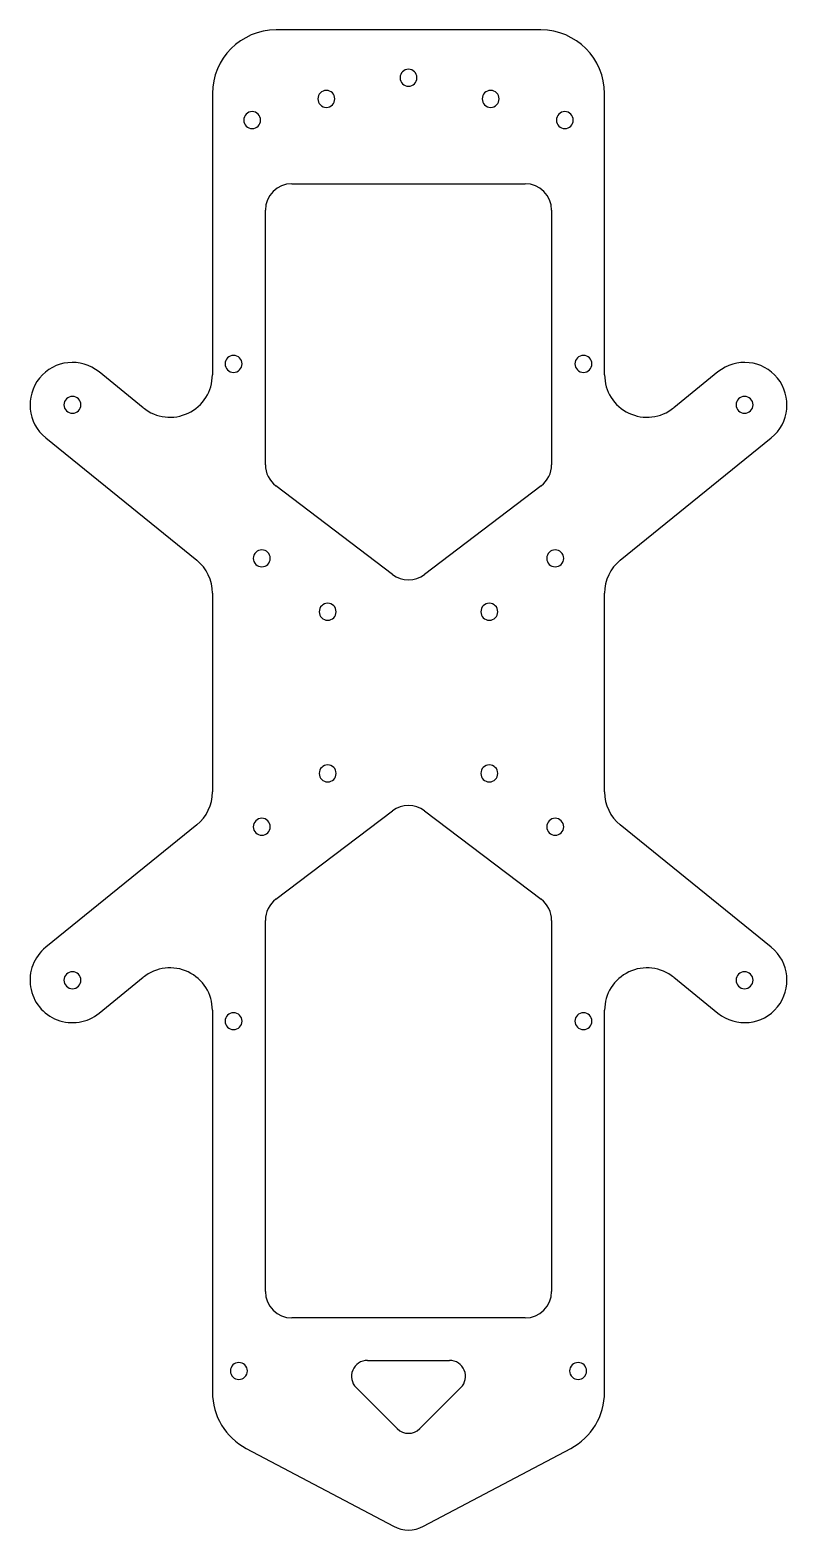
# Model space of a CAD drawing. Header units: millimetres. Extents: x -71 to 71, y -158 to 125.
import ezdxf

# ---------------------------------------------------------------- set-up
doc = ezdxf.new("R2010")
doc.units = ezdxf.units.MM
doc.layers.add('CUT', color=7, linetype='Continuous')

msp = doc.modelspace()

# ---------------------------------------------------------------- linework, layer by layer
at = {"layer": 'CUT'}
for p, q in [((25, 125), (-25, 125)), ((-37, 113), (-37, 59.94)), ((37, 59.94), (37, 113)), ((-22, 96), (22, 96)), ((-27, 42.98), (-27, 91)), ((27, 91), (27, 42.98)), ((-50.04, 53.73), (-58.39, 60.5)), ((58.39, 60.5), (50.04, 53.73)), ((-68.46, 48.06), (-39.96, 24.98)), ((39.96, 24.98), (68.46, 48.06)), ((-3.02, 22.3), (-25.02, 39)), ((25.02, 39), (3.02, 22.3)), ((-37, 18.76), (-37, -18.76)), ((37, -18.76), (37, 18.76)), ((-25.02, -39), (-3.02, -22.3)), ((3.02, -22.3), (25.02, -39)), ((-39.96, -24.98), (-68.46, -48.06)), ((68.46, -48.06), (39.96, -24.98)), ((-27, -113), (-27, -42.98)), ((27, -42.98), (27, -113)), ((-58.39, -60.5), (-50.04, -53.73)), ((50.04, -53.73), (58.39, -60.5)), ((-37, -59.94), (-37, -132)), ((37, -132), (37, -59.94)), ((22, -118), (-22, -118)), ((-7.76, -126), (7.76, -126)), ((-2.12, -138.88), (-9.88, -131.12)), ((9.88, -131.12), (2.12, -138.88)), ((-30.61, -142.61), (-2.8, -157.3)), ((2.8, -157.3), (30.61, -142.61))]:
    msp.add_line(p, q, dxfattribs=at)
for centre, radius, start, end in [((-25, 113), 12, 90, 180), ((25, 113), 12, 0, 90), ((0, 116), 1.6, 0, 180), ((-15.5, 112), 1.6, 0, 180), ((0, 116), 1.6, 180, 360), ((15.5, 112), 1.6, 0, 180), ((-15.5, 112), 1.6, 180, 360), ((15.5, 112), 1.6, 180, 360), ((-29.5, 108), 1.6, 0, 180), ((-29.5, 108), 1.6, 180, 360), ((29.5, 108), 1.6, 0, 180), ((29.5, 108), 1.6, 180, 360), ((-22, 91), 5, 90, 180), ((22, 91), 5, 0, 90), ((-63.42, 54.28), 8, 50.9867, 230.9867), ((-33, 62), 1.6, 0, 180), ((33, 62), 1.6, 0, 180), ((63.42, 54.28), 8, -50.9867, 129.0133), ((-45, 59.94), 8, -129.0133, 0), ((-33, 62), 1.6, 180, 360), ((33, 62), 1.6, 180, 360), ((45, 59.94), 8, -180, -50.9867), ((-63.42, 54.28), 1.6, 0, 180), ((-63.42, 54.28), 1.6, 180, 360), ((63.42, 54.28), 1.6, 0, 180), ((63.42, 54.28), 1.6, 180, 360), ((-22, 42.98), 5, 180, 232.7921), ((22, 42.98), 5, -52.7921, 0), ((-27.68, 25.32), 1.6, 0, 180), ((27.68, 25.32), 1.6, 0, 180), ((-45, 18.76), 8, 0, 50.9867), ((-27.68, 25.32), 1.6, 180, 360), ((27.68, 25.32), 1.6, 180, 360), ((45, 18.76), 8, 129.0133, 180), ((0, 26.28), 5, -127.2079, -52.7921), ((-15.25, 15.25), 1.6, 0, 180), ((-15.25, 15.25), 1.6, 180, 360), ((15.25, 15.25), 1.6, 0, 180), ((15.25, 15.25), 1.6, 180, 360), ((-15.25, -15.25), 1.6, 0, 180), ((15.25, -15.25), 1.6, 0, 180), ((-15.25, -15.25), 1.6, 180, 360), ((15.25, -15.25), 1.6, 180, 360), ((-45, -18.76), 8, -50.9867, 0), ((45, -18.76), 8, -180, -129.0133), ((0, -26.28), 5, 52.7921, 127.2079), ((-27.68, -25.32), 1.6, 0, 180), ((-27.68, -25.32), 1.6, 180, 360), ((27.68, -25.32), 1.6, 0, 180), ((27.68, -25.32), 1.6, 180, 360), ((-22, -42.98), 5, 127.2079, 180), ((22, -42.98), 5, 0, 52.7921), ((-63.42, -54.28), 8, 129.0133, 309.0133), ((63.42, -54.28), 8, -129.0133, 50.9867), ((-63.42, -54.28), 1.6, 0, 180), ((-45, -59.94), 8, 0, 129.0133), ((45, -59.94), 8, 50.9867, 180), ((63.42, -54.28), 1.6, 0, 180), ((-63.42, -54.28), 1.6, 180, 360), ((63.42, -54.28), 1.6, 180, 360), ((-33, -62), 1.6, 0, 180), ((-33, -62), 1.6, 180, 360), ((33, -62), 1.6, 0, 180), ((33, -62), 1.6, 180, 360), ((-22, -113), 5, 180, 270), ((22, -113), 5, -90, 0), ((-32, -128), 1.6, 0, 180), ((-7.76, -129), 3, -270, -135), ((7.76, -129), 3, -45, 90), ((32, -128), 1.6, 0, 180), ((-32, -128), 1.6, 180, 360), ((32, -128), 1.6, 180, 360), ((-25, -132), 12, 180, 242.1418), ((25, -132), 12, -62.1418, 0), ((0, -136.76), 3, -135, -45), ((0, -152), 6, -117.8582, -62.1418)]:
    msp.add_arc(centre, radius, start, end, dxfattribs=at)

doc.saveas('drawing.dxf')
